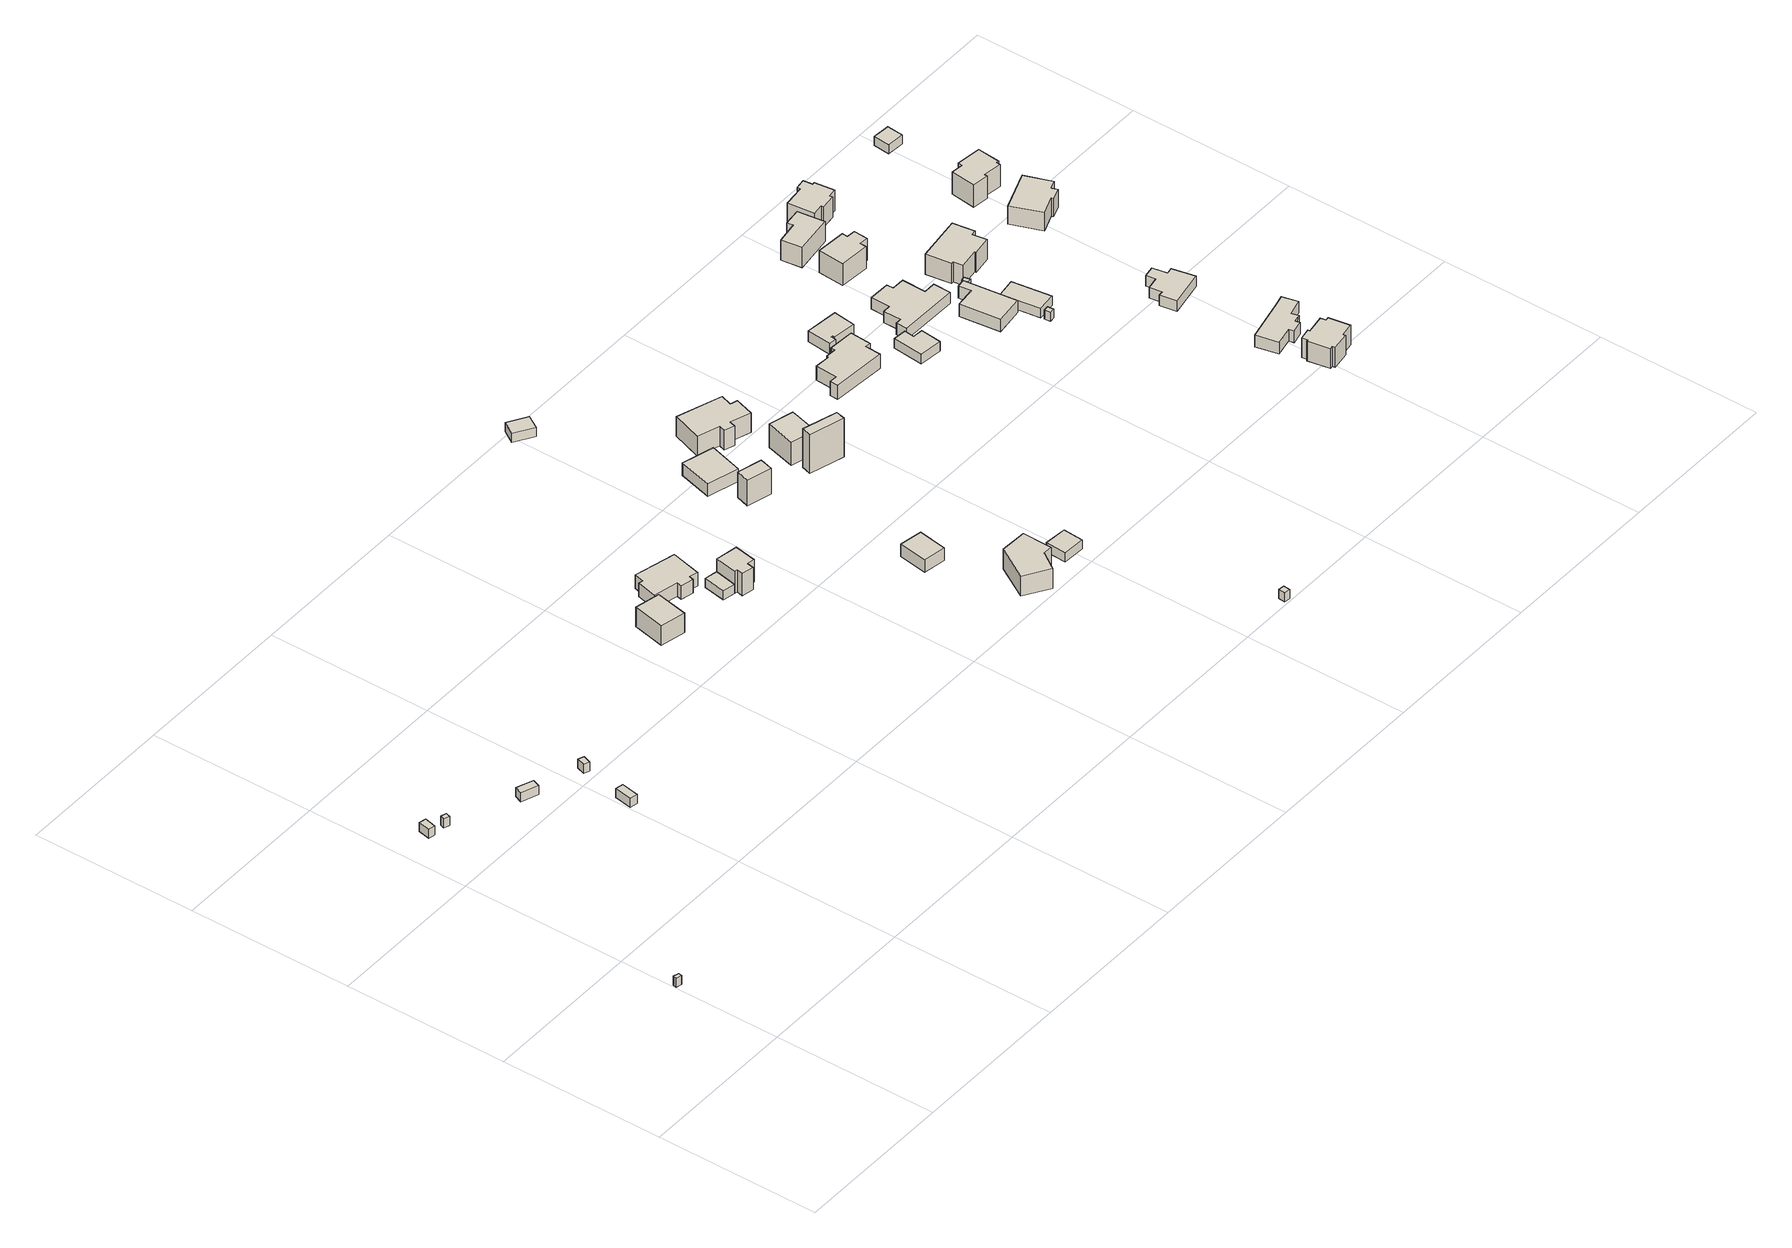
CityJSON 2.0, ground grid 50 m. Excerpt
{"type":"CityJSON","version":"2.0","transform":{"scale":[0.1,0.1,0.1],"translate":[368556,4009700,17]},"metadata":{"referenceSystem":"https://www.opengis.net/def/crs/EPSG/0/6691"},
"CityObjects":{
"building1":{"type":"Building","attributes":{"枝番":1,"利根川水系渡良瀬川洪水浸水想定区域（想定最大規模）.規模":"L2","利根川水系渡良瀬川洪水浸水想定区域（想定最大規模）.浸水ランク":"2","利根川水系渡良瀬川洪水浸水想定区域（想定最大規模）.浸水深":1.93,"利根川水系渡良瀬川洪水浸水想定区域（想定最大規模）.継続時間":53.3,"利根川水系利根川洪水浸水想定区域（計画規模）.規模":"L1","利根川水系利根川洪水浸水想定区域（計画規模）.浸水ランク":"3","利根川水系利根川洪水浸水想定区域（計画規模）.浸水深":4.65,"利根川水系利根川洪水浸水想定区域（想定最大規模）.規模":"L2","利根川水系利根川洪水浸水想定区域（想定最大規模）.浸水ランク":"4","利根川水系利根川洪水浸水想定区域（想定最大規模）.浸水深":5.8,"利根川水系谷田川洪水浸水想定区域（計画規模）.規模":"L1","利根川水系谷田川洪水浸水想定区域（計画規模）.浸水ランク":"2","利根川水系谷田川洪水浸水想定区域（計画規模）.浸水深":1.1,"利根川水系谷田川洪水浸水想定区域（計画規模）.継続時間":3.9,"利根川水系谷田川洪水浸水想定区域（想定最大規模）.規模":"L2","利根川水系谷田川洪水浸水想定区域（想定最大規模）.浸水ランク":"2","利根川水系谷田川洪水浸水想定区域（想定最大規模）.浸水深":1.63,"利根川水系谷田川洪水浸水想定区域（想定最大規模）.継続時間":29.1,"BuildingDetails.prefecture":"10","BuildingDetails.city":"10207"},"geometry":[{"type":"Solid","lod":"1","boundaries":[[[[0,1,2,3]],[[2,4,5,3]],[[1,6,4,2]],[[0,7,6,1]],[[3,5,7,0]],[[4,6,7,5]]]]}]},
"building2":{"type":"Building","attributes":{"枝番":1,"利根川水系渡良瀬川洪水浸水想定区域（想定最大規模）.規模":"L2","利根川水系渡良瀬川洪水浸水想定区域（想定最大規模）.浸水ランク":"2","利根川水系渡良瀬川洪水浸水想定区域（想定最大規模）.浸水深":1.63,"利根川水系渡良瀬川洪水浸水想定区域（想定最大規模）.継続時間":31.6,"利根川水系利根川洪水浸水想定区域（計画規模）.規模":"L1","利根川水系利根川洪水浸水想定区域（計画規模）.浸水ランク":"3","利根川水系利根川洪水浸水想定区域（計画規模）.浸水深":4.35,"利根川水系利根川洪水浸水想定区域（想定最大規模）.規模":"L2","利根川水系利根川洪水浸水想定区域（想定最大規模）.浸水ランク":"4","利根川水系利根川洪水浸水想定区域（想定最大規模）.浸水深":5.49,"利根川水系谷田川洪水浸水想定区域（計画規模）.規模":"L1","利根川水系谷田川洪水浸水想定区域（計画規模）.浸水ランク":"2","利根川水系谷田川洪水浸水想定区域（計画規模）.浸水深":0.805,"利根川水系谷田川洪水浸水想定区域（計画規模）.継続時間":3.23,"利根川水系谷田川洪水浸水想定区域（想定最大規模）.規模":"L2","利根川水系谷田川洪水浸水想定区域（想定最大規模）.浸水ランク":"2","利根川水系谷田川洪水浸水想定区域（想定最大規模）.浸水深":1.33,"利根川水系谷田川洪水浸水想定区域（想定最大規模）.継続時間":27.9,"BuildingDetails.prefecture":"10","BuildingDetails.city":"10207"},"geometry":[{"type":"Solid","lod":"1","boundaries":[[[[8,9,10,11]],[[10,12,13,11]],[[9,14,12,10]],[[8,15,14,9]],[[11,13,15,8]],[[12,14,15,13]]]]}]},
"building3":{"type":"Building","attributes":{"枝番":1,"利根川水系渡良瀬川洪水浸水想定区域（想定最大規模）.規模":"L2","利根川水系渡良瀬川洪水浸水想定区域（想定最大規模）.浸水ランク":"2","利根川水系渡良瀬川洪水浸水想定区域（想定最大規模）.浸水深":1.73,"利根川水系渡良瀬川洪水浸水想定区域（想定最大規模）.継続時間":31.6,"利根川水系利根川洪水浸水想定区域（計画規模）.規模":"L1","利根川水系利根川洪水浸水想定区域（計画規模）.浸水ランク":"3","利根川水系利根川洪水浸水想定区域（計画規模）.浸水深":4.45,"利根川水系利根川洪水浸水想定区域（想定最大規模）.規模":"L2","利根川水系利根川洪水浸水想定区域（想定最大規模）.浸水ランク":"4","利根川水系利根川洪水浸水想定区域（想定最大規模）.浸水深":5.59,"利根川水系谷田川洪水浸水想定区域（計画規模）.規模":"L1","利根川水系谷田川洪水浸水想定区域（計画規模）.浸水ランク":"2","利根川水系谷田川洪水浸水想定区域（計画規模）.浸水深":0.905,"利根川水系谷田川洪水浸水想定区域（計画規模）.継続時間":3.23,"利根川水系谷田川洪水浸水想定区域（想定最大規模）.規模":"L2","利根川水系谷田川洪水浸水想定区域（想定最大規模）.浸水ランク":"2","利根川水系谷田川洪水浸水想定区域（想定最大規模）.浸水深":1.43,"利根川水系谷田川洪水浸水想定区域（想定最大規模）.継続時間":27.9,"usage":"454","BuildingDetails.prefecture":"10","BuildingDetails.city":"10207","BuildingDetails.surveyYear":2016},"geometry":[{"type":"Solid","lod":"1","boundaries":[[[[16,17,18,19]],[[18,20,21,19]],[[17,22,20,18]],[[16,23,22,17]],[[19,21,23,16]],[[20,22,23,21]]]]}]},
"building4":{"type":"Building","attributes":{"枝番":1,"利根川水系渡良瀬川洪水浸水想定区域（想定最大規模）.規模":"L2","利根川水系渡良瀬川洪水浸水想定区域（想定最大規模）.浸水ランク":"2","利根川水系渡良瀬川洪水浸水想定区域（想定最大規模）.浸水深":1.83,"利根川水系渡良瀬川洪水浸水想定区域（想定最大規模）.継続時間":41.2,"利根川水系利根川洪水浸水想定区域（計画規模）.規模":"L1","利根川水系利根川洪水浸水想定区域（計画規模）.浸水ランク":"3","利根川水系利根川洪水浸水想定区域（計画規模）.浸水深":4.55,"利根川水系利根川洪水浸水想定区域（想定最大規模）.規模":"L2","利根川水系利根川洪水浸水想定区域（想定最大規模）.浸水ランク":"4","利根川水系利根川洪水浸水想定区域（想定最大規模）.浸水深":5.69,"利根川水系谷田川洪水浸水想定区域（計画規模）.規模":"L1","利根川水系谷田川洪水浸水想定区域（計画規模）.浸水ランク":"2","利根川水系谷田川洪水浸水想定区域（計画規模）.浸水深":1,"利根川水系谷田川洪水浸水想定区域（計画規模）.継続時間":3.6,"利根川水系谷田川洪水浸水想定区域（想定最大規模）.規模":"L2","利根川水系谷田川洪水浸水想定区域（想定最大規模）.浸水ランク":"2","利根川水系谷田川洪水浸水想定区域（想定最大規模）.浸水深":1.53,"利根川水系谷田川洪水浸水想定区域（想定最大規模）.継続時間":28.4,"usage":"454","BuildingDetails.prefecture":"10","BuildingDetails.city":"10207","BuildingDetails.surveyYear":2016},"geometry":[{"type":"Solid","lod":"1","boundaries":[[[[24,25,26,27]],[[26,28,29,27]],[[25,30,28,26]],[[24,31,30,25]],[[27,29,31,24]],[[28,30,31,29]]]]}]},
"building5":{"type":"Building","attributes":{"枝番":1,"利根川水系渡良瀬川洪水浸水想定区域（想定最大規模）.規模":"L2","利根川水系渡良瀬川洪水浸水想定区域（想定最大規模）.浸水ランク":"2","利根川水系渡良瀬川洪水浸水想定区域（想定最大規模）.浸水深":1.74,"利根川水系渡良瀬川洪水浸水想定区域（想定最大規模）.継続時間":41.2,"利根川水系利根川洪水浸水想定区域（計画規模）.規模":"L1","利根川水系利根川洪水浸水想定区域（計画規模）.浸水ランク":"3","利根川水系利根川洪水浸水想定区域（計画規模）.浸水深":4.45,"利根川水系利根川洪水浸水想定区域（想定最大規模）.規模":"L2","利根川水系利根川洪水浸水想定区域（想定最大規模）.浸水ランク":"4","利根川水系利根川洪水浸水想定区域（想定最大規模）.浸水深":5.59,"利根川水系谷田川洪水浸水想定区域（計画規模）.規模":"L1","利根川水系谷田川洪水浸水想定区域（計画規模）.浸水ランク":"2","利根川水系谷田川洪水浸水想定区域（計画規模）.浸水深":0.905,"利根川水系谷田川洪水浸水想定区域（計画規模）.継続時間":3.6,"利根川水系谷田川洪水浸水想定区域（想定最大規模）.規模":"L2","利根川水系谷田川洪水浸水想定区域（想定最大規模）.浸水ランク":"2","利根川水系谷田川洪水浸水想定区域（想定最大規模）.浸水深":1.43,"利根川水系谷田川洪水浸水想定区域（想定最大規模）.継続時間":28.4,"usage":"454","BuildingDetails.prefecture":"10","BuildingDetails.city":"10207","BuildingDetails.surveyYear":2016},"geometry":[{"type":"Solid","lod":"1","boundaries":[[[[32,33,34,35]],[[34,36,37,35]],[[33,38,36,34]],[[32,39,38,33]],[[35,37,39,32]],[[36,38,39,37]]]]}]},
"building6":{"type":"Building","attributes":{"枝番":1,"利根川水系渡良瀬川洪水浸水想定区域（想定最大規模）.規模":"L2","利根川水系渡良瀬川洪水浸水想定区域（想定最大規模）.浸水ランク":"2","利根川水系渡良瀬川洪水浸水想定区域（想定最大規模）.浸水深":1.74,"利根川水系渡良瀬川洪水浸水想定区域（想定最大規模）.継続時間":41.2,"利根川水系利根川洪水浸水想定区域（計画規模）.規模":"L1","利根川水系利根川洪水浸水想定区域（計画規模）.浸水ランク":"3","利根川水系利根川洪水浸水想定区域（計画規模）.浸水深":4.45,"利根川水系利根川洪水浸水想定区域（想定最大規模）.規模":"L2","利根川水系利根川洪水浸水想定区域（想定最大規模）.浸水ランク":"4","利根川水系利根川洪水浸水想定区域（想定最大規模）.浸水深":5.59,"利根川水系谷田川洪水浸水想定区域（計画規模）.規模":"L1","利根川水系谷田川洪水浸水想定区域（計画規模）.浸水ランク":"2","利根川水系谷田川洪水浸水想定区域（計画規模）.浸水深":0.905,"利根川水系谷田川洪水浸水想定区域（計画規模）.継続時間":3.6,"利根川水系谷田川洪水浸水想定区域（想定最大規模）.規模":"L2","利根川水系谷田川洪水浸水想定区域（想定最大規模）.浸水ランク":"2","利根川水系谷田川洪水浸水想定区域（想定最大規模）.浸水深":1.43,"利根川水系谷田川洪水浸水想定区域（想定最大規模）.継続時間":28.4,"BuildingDetails.prefecture":"10","BuildingDetails.city":"10207"},"geometry":[{"type":"Solid","lod":"1","boundaries":[[[[40,41,42,43]],[[42,44,45,43]],[[41,46,44,42]],[[40,47,46,41]],[[43,45,47,40]],[[44,46,47,45]]]]}]},
"building7":{"type":"Building","attributes":{"枝番":1,"利根川水系渡良瀬川洪水浸水想定区域（想定最大規模）.規模":"L2","利根川水系渡良瀬川洪水浸水想定区域（想定最大規模）.浸水ランク":"1","利根川水系渡良瀬川洪水浸水想定区域（想定最大規模）.浸水深":0.13,"利根川水系渡良瀬川洪水浸水想定区域（想定最大規模）.継続時間":1,"利根川水系利根川洪水浸水想定区域（計画規模）.規模":"L1","利根川水系利根川洪水浸水想定区域（計画規模）.浸水ランク":"2","利根川水系利根川洪水浸水想定区域（計画規模）.浸水深":2.45,"利根川水系利根川洪水浸水想定区域（想定最大規模）.規模":"L2","利根川水系利根川洪水浸水想定区域（想定最大規模）.浸水ランク":"3","利根川水系利根川洪水浸水想定区域（想定最大規模）.浸水深":3.59,"利根川水系谷田川洪水浸水想定区域（想定最大規模）.規模":"L2","usage":"411","measuredHeight":7,"BuildingDetails.prefecture":"10","BuildingDetails.city":"10207","BuildingDetails.surveyYear":2016},"geometry":[{"type":"Solid","lod":"1","boundaries":[[[[48,49,50,51]],[[50,52,53,51]],[[49,54,52,50]],[[48,55,54,49]],[[51,53,55,48]],[[52,54,55,53]]]]}]},
"building8":{"type":"Building","attributes":{"枝番":1,"利根川水系渡良瀬川洪水浸水想定区域（想定最大規模）.規模":"L2","利根川水系利根川洪水浸水想定区域（計画規模）.規模":"L1","利根川水系利根川洪水浸水想定区域（計画規模）.浸水ランク":"2","利根川水系利根川洪水浸水想定区域（計画規模）.浸水深":2.35,"利根川水系利根川洪水浸水想定区域（想定最大規模）.規模":"L2","利根川水系利根川洪水浸水想定区域（想定最大規模）.浸水ランク":"3","利根川水系利根川洪水浸水想定区域（想定最大規模）.浸水深":3.48,"usage":"411","measuredHeight":5.7,"BuildingDetails.prefecture":"10","BuildingDetails.city":"10207","BuildingDetails.surveyYear":2016},"geometry":[{"type":"Solid","lod":"1","boundaries":[[[[56,57,58,59,60,61,62,63,64,65]],[[64,66,67,65]],[[63,68,66,64]],[[62,69,68,63]],[[61,70,69,62]],[[60,71,70,61]],[[59,72,71,60]],[[58,73,72,59]],[[57,74,73,58]],[[56,75,74,57]],[[65,67,75,56]],[[66,68,69,70,71,72,73,74,75,67]]]]}]},
"building9":{"type":"Building","attributes":{"枝番":1,"利根川水系渡良瀬川洪水浸水想定区域（想定最大規模）.規模":"L2","利根川水系渡良瀬川洪水浸水想定区域（想定最大規模）.浸水ランク":"1","利根川水系渡良瀬川洪水浸水想定区域（想定最大規模）.浸水深":0.04,"利根川水系利根川洪水浸水想定区域（計画規模）.規模":"L1","利根川水系利根川洪水浸水想定区域（計画規模）.浸水ランク":"2","利根川水系利根川洪水浸水想定区域（計画規模）.浸水深":2.65,"利根川水系利根川洪水浸水想定区域（想定最大規模）.規模":"L2","利根川水系利根川洪水浸水想定区域（想定最大規模）.浸水ランク":"3","利根川水系利根川洪水浸水想定区域（想定最大規模）.浸水深":3.78,"usage":"411","measuredHeight":3.4,"BuildingDetails.prefecture":"10","BuildingDetails.city":"10207","BuildingDetails.surveyYear":2016},"geometry":[{"type":"Solid","lod":"1","boundaries":[[[[76,77,78,79]],[[78,80,81,79]],[[77,82,80,78]],[[76,83,82,77]],[[79,81,83,76]],[[80,82,83,81]]]]}]},
"building10":{"type":"Building","attributes":{"枝番":1,"利根川水系渡良瀬川洪水浸水想定区域（想定最大規模）.規模":"L2","利根川水系渡良瀬川洪水浸水想定区域（想定最大規模）.浸水ランク":"1","利根川水系渡良瀬川洪水浸水想定区域（想定最大規模）.浸水深":0.14,"利根川水系利根川洪水浸水想定区域（計画規模）.規模":"L1","利根川水系利根川洪水浸水想定区域（計画規模）.浸水ランク":"2","利根川水系利根川洪水浸水想定区域（計画規模）.浸水深":2.54,"利根川水系利根川洪水浸水想定区域（想定最大規模）.規模":"L2","利根川水系利根川洪水浸水想定区域（想定最大規模）.浸水ランク":"3","利根川水系利根川洪水浸水想定区域（想定最大規模）.浸水深":3.68,"usage":"411","measuredHeight":12.3,"BuildingDetails.prefecture":"10","BuildingDetails.city":"10207","BuildingDetails.surveyYear":2016},"geometry":[{"type":"Solid","lod":"1","boundaries":[[[[84,85,86,87,88,89,90,91]],[[90,92,93,91]],[[89,94,92,90]],[[88,95,94,89]],[[87,96,95,88]],[[86,97,96,87]],[[85,98,97,86]],[[84,99,98,85]],[[91,93,99,84]],[[92,94,95,96,97,98,99,93]]]]}]},
"building11":{"type":"Building","attributes":{"枝番":1,"利根川水系渡良瀬川洪水浸水想定区域（想定最大規模）.規模":"L2","利根川水系渡良瀬川洪水浸水想定区域（想定最大規模）.浸水ランク":"1","利根川水系渡良瀬川洪水浸水想定区域（想定最大規模）.浸水深":0.33,"利根川水系渡良瀬川洪水浸水想定区域（想定最大規模）.継続時間":8,"利根川水系利根川洪水浸水想定区域（計画規模）.規模":"L1","利根川水系利根川洪水浸水想定区域（計画規模）.浸水ランク":"3","利根川水系利根川洪水浸水想定区域（計画規模）.浸水深":3.04,"利根川水系利根川洪水浸水想定区域（想定最大規模）.規模":"L2","利根川水系利根川洪水浸水想定区域（想定最大規模）.浸水ランク":"3","利根川水系利根川洪水浸水想定区域（想定最大規模）.浸水深":4.18,"利根川水系谷田川洪水浸水想定区域（想定最大規模）.規模":"L2","利根川水系谷田川洪水浸水想定区域（想定最大規模）.浸水ランク":"1","利根川水系谷田川洪水浸水想定区域（想定最大規模）.浸水深":0.023,"usage":"411","measuredHeight":4.4,"BuildingDetails.prefecture":"10","BuildingDetails.city":"10207","BuildingDetails.surveyYear":2016},"geometry":[{"type":"Solid","lod":"1","boundaries":[[[[100,101,102,103]],[[102,104,105,103]],[[101,106,104,102]],[[100,107,106,101]],[[103,105,107,100]],[[104,106,107,105]]]]}]},
"building12":{"type":"Building","attributes":{"枝番":1,"利根川水系渡良瀬川洪水浸水想定区域（想定最大規模）.規模":"L2","利根川水系渡良瀬川洪水浸水想定区域（想定最大規模）.浸水ランク":"2","利根川水系渡良瀬川洪水浸水想定区域（想定最大規模）.浸水深":0.53,"利根川水系渡良瀬川洪水浸水想定区域（想定最大規模）.継続時間":8,"利根川水系利根川洪水浸水想定区域（計画規模）.規模":"L1","利根川水系利根川洪水浸水想定区域（計画規模）.浸水ランク":"3","利根川水系利根川洪水浸水想定区域（計画規模）.浸水深":3.24,"利根川水系利根川洪水浸水想定区域（想定最大規模）.規模":"L2","利根川水系利根川洪水浸水想定区域（想定最大規模）.浸水ランク":"3","利根川水系利根川洪水浸水想定区域（想定最大規模）.浸水深":4.38,"利根川水系谷田川洪水浸水想定区域（計画規模）.規模":"L1","利根川水系谷田川洪水浸水想定区域（想定最大規模）.規模":"L2","利根川水系谷田川洪水浸水想定区域（想定最大規模）.浸水ランク":"1","利根川水系谷田川洪水浸水想定区域（想定最大規模）.浸水深":0.223,"usage":"411","measuredHeight":8.3,"BuildingDetails.prefecture":"10","BuildingDetails.city":"10207","BuildingDetails.surveyYear":2016},"geometry":[{"type":"Solid","lod":"1","boundaries":[[[[108,109,110,111,112,113]],[[112,114,115,113]],[[111,116,114,112]],[[110,117,116,111]],[[109,118,117,110]],[[108,119,118,109]],[[113,115,119,108]],[[114,116,117,118,119,115]]]]}]},
"building13":{"type":"Building","attributes":{"枝番":1,"利根川水系利根川洪水浸水想定区域（計画規模）.規模":"L1","利根川水系利根川洪水浸水想定区域（計画規模）.浸水ランク":"2","利根川水系利根川洪水浸水想定区域（計画規模）.浸水深":2.25,"利根川水系利根川洪水浸水想定区域（想定最大規模）.規模":"L2","利根川水系利根川洪水浸水想定区域（想定最大規模）.浸水ランク":"3","利根川水系利根川洪水浸水想定区域（想定最大規模）.浸水深":3.38,"measuredHeight":15.2,"BuildingDetails.prefecture":"10","BuildingDetails.city":"10207"},"geometry":[{"type":"Solid","lod":"1","boundaries":[[[[120,121,122,123]],[[122,124,125,123]],[[121,126,124,122]],[[120,127,126,121]],[[123,125,127,120]],[[124,126,127,125]]]]}]},
"building14":{"type":"Building","attributes":{"枝番":1,"利根川水系利根川洪水浸水想定区域（計画規模）.規模":"L1","利根川水系利根川洪水浸水想定区域（計画規模）.浸水ランク":"2","利根川水系利根川洪水浸水想定区域（計画規模）.浸水深":2.34,"利根川水系利根川洪水浸水想定区域（想定最大規模）.規模":"L2","利根川水系利根川洪水浸水想定区域（想定最大規模）.浸水ランク":"3","利根川水系利根川洪水浸水想定区域（想定最大規模）.浸水深":3.47,"BuildingDetails.prefecture":"10","BuildingDetails.city":"10207"},"geometry":[{"type":"Solid","lod":"1","boundaries":[[[[128,129,130,131]],[[130,132,133,131]],[[129,134,132,130]],[[128,135,134,129]],[[131,133,135,128]],[[132,134,135,133]]]]}]},
"building15":{"type":"Building","attributes":{"枝番":1,"利根川水系利根川洪水浸水想定区域（計画規模）.規模":"L1","利根川水系利根川洪水浸水想定区域（計画規模）.浸水ランク":"2","利根川水系利根川洪水浸水想定区域（計画規模）.浸水深":2.14,"利根川水系利根川洪水浸水想定区域（想定最大規模）.規模":"L2","利根川水系利根川洪水浸水想定区域（想定最大規模）.浸水ランク":"3","利根川水系利根川洪水浸水想定区域（想定最大規模）.浸水深":3.28,"usage":"411","measuredHeight":7.1,"BuildingDetails.prefecture":"10","BuildingDetails.city":"10207","BuildingDetails.surveyYear":2016},"geometry":[{"type":"Solid","lod":"1","boundaries":[[[[136,137,138,139]],[[138,140,141,139]],[[137,142,140,138]],[[136,143,142,137]],[[139,141,143,136]],[[140,142,143,141]]]]}]},
"building16":{"type":"Building","attributes":{"枝番":1,"利根川水系渡良瀬川洪水浸水想定区域（想定最大規模）.規模":"L2","利根川水系渡良瀬川洪水浸水想定区域（想定最大規模）.浸水ランク":"2","利根川水系渡良瀬川洪水浸水想定区域（想定最大規模）.浸水深":0.64,"利根川水系渡良瀬川洪水浸水想定区域（想定最大規模）.継続時間":2.9,"利根川水系利根川洪水浸水想定区域（計画規模）.規模":"L1","利根川水系利根川洪水浸水想定区域（計画規模）.浸水ランク":"3","利根川水系利根川洪水浸水想定区域（計画規模）.浸水深":3.34,"利根川水系利根川洪水浸水想定区域（想定最大規模）.規模":"L2","利根川水系利根川洪水浸水想定区域（想定最大規模）.浸水ランク":"3","利根川水系利根川洪水浸水想定区域（想定最大規模）.浸水深":4.47,"利根川水系谷田川洪水浸水想定区域（計画規模）.規模":"L1","利根川水系谷田川洪水浸水想定区域（想定最大規模）.規模":"L2","利根川水系谷田川洪水浸水想定区域（想定最大規模）.浸水ランク":"1","利根川水系谷田川洪水浸水想定区域（想定最大規模）.浸水深":0.322,"measuredHeight":3.4,"BuildingDetails.prefecture":"10","BuildingDetails.city":"10207"},"geometry":[{"type":"Solid","lod":"1","boundaries":[[[[144,145,146,147]],[[146,148,149,147]],[[145,150,148,146]],[[144,151,150,145]],[[147,149,151,144]],[[148,150,151,149]]]]}]},
"building17":{"type":"Building","attributes":{"枝番":1,"利根川水系渡良瀬川洪水浸水想定区域（想定最大規模）.規模":"L2","利根川水系渡良瀬川洪水浸水想定区域（想定最大規模）.浸水ランク":"2","利根川水系渡良瀬川洪水浸水想定区域（想定最大規模）.浸水深":1.43,"利根川水系渡良瀬川洪水浸水想定区域（想定最大規模）.継続時間":27,"利根川水系利根川洪水浸水想定区域（計画規模）.規模":"L1","利根川水系利根川洪水浸水想定区域（計画規模）.浸水ランク":"3","利根川水系利根川洪水浸水想定区域（計画規模）.浸水深":4.14,"利根川水系利根川洪水浸水想定区域（想定最大規模）.規模":"L2","利根川水系利根川洪水浸水想定区域（想定最大規模）.浸水ランク":"4","利根川水系利根川洪水浸水想定区域（想定最大規模）.浸水深":5.28,"利根川水系谷田川洪水浸水想定区域（計画規模）.規模":"L1","利根川水系谷田川洪水浸水想定区域（計画規模）.浸水ランク":"2","利根川水系谷田川洪水浸水想定区域（計画規模）.浸水深":0.607,"利根川水系谷田川洪水浸水想定区域（計画規模）.継続時間":1.8,"利根川水系谷田川洪水浸水想定区域（想定最大規模）.規模":"L2","利根川水系谷田川洪水浸水想定区域（想定最大規模）.浸水ランク":"2","利根川水系谷田川洪水浸水想定区域（想定最大規模）.浸水深":1.12,"利根川水系谷田川洪水浸水想定区域（想定最大規模）.継続時間":26.3,"usage":"451","BuildingDetails.prefecture":"10","BuildingDetails.city":"10207","BuildingDetails.surveyYear":2016},"geometry":[{"type":"Solid","lod":"1","boundaries":[[[[152,153,154,155]],[[154,156,157,155]],[[153,158,156,154]],[[152,159,158,153]],[[155,157,159,152]],[[156,158,159,157]]]]}]},
"building18":{"type":"Building","attributes":{"枝番":1,"利根川水系利根川洪水浸水想定区域（計画規模）.規模":"L1","利根川水系利根川洪水浸水想定区域（計画規模）.浸水ランク":"2","利根川水系利根川洪水浸水想定区域（計画規模）.浸水深":2.04,"利根川水系利根川洪水浸水想定区域（想定最大規模）.規模":"L2","利根川水系利根川洪水浸水想定区域（想定最大規模）.浸水ランク":"3","利根川水系利根川洪水浸水想定区域（想定最大規模）.浸水深":3.17,"usage":"411","measuredHeight":7.6,"BuildingDetails.prefecture":"10","BuildingDetails.city":"10207","BuildingDetails.surveyYear":2016},"geometry":[{"type":"Solid","lod":"1","boundaries":[[[[160,161,162,163,164,165,166,167,168,169]],[[168,170,171,169]],[[167,172,170,168]],[[166,173,172,167]],[[165,174,173,166]],[[164,175,174,165]],[[163,176,175,164]],[[162,177,176,163]],[[161,178,177,162]],[[160,179,178,161]],[[169,171,179,160]],[[170,172,173,174,175,176,177,178,179,171]]]]}]},
"building19":{"type":"Building","attributes":{"枝番":1,"利根川水系利根川洪水浸水想定区域（計画規模）.規模":"L1","利根川水系利根川洪水浸水想定区域（計画規模）.浸水ランク":"2","利根川水系利根川洪水浸水想定区域（計画規模）.浸水深":2.64,"利根川水系利根川洪水浸水想定区域（想定最大規模）.規模":"L2","利根川水系利根川洪水浸水想定区域（想定最大規模）.浸水ランク":"3","利根川水系利根川洪水浸水想定区域（想定最大規模）.浸水深":3.78,"measuredHeight":16.8,"BuildingDetails.prefecture":"10","BuildingDetails.city":"10207"},"geometry":[{"type":"Solid","lod":"1","boundaries":[[[[180,181,182,183]],[[182,184,185,183]],[[181,186,184,182]],[[180,187,186,181]],[[183,185,187,180]],[[184,186,187,185]]]]}]},
"building20":{"type":"Building","attributes":{"枝番":1,"利根川水系利根川洪水浸水想定区域（計画規模）.規模":"L1","利根川水系利根川洪水浸水想定区域（計画規模）.浸水ランク":"2","利根川水系利根川洪水浸水想定区域（計画規模）.浸水深":2.44,"利根川水系利根川洪水浸水想定区域（想定最大規模）.規模":"L2","利根川水系利根川洪水浸水想定区域（想定最大規模）.浸水ランク":"3","利根川水系利根川洪水浸水想定区域（想定最大規模）.浸水深":3.58,"usage":"411","measuredHeight":16.3,"BuildingDetails.prefecture":"10","BuildingDetails.city":"10207","BuildingDetails.surveyYear":2016},"geometry":[{"type":"Solid","lod":"1","boundaries":[[[[188,189,190,191]],[[190,192,193,191]],[[189,194,192,190]],[[188,195,194,189]],[[191,193,195,188]],[[192,194,195,193]]]]}]},
"building21":{"type":"Building","attributes":{"枝番":1,"利根川水系利根川洪水浸水想定区域（計画規模）.規模":"L1","利根川水系利根川洪水浸水想定区域（計画規模）.浸水ランク":"2","利根川水系利根川洪水浸水想定区域（計画規模）.浸水深":2.04,"利根川水系利根川洪水浸水想定区域（想定最大規模）.規模":"L2","利根川水系利根川洪水浸水想定区域（想定最大規模）.浸水ランク":"3","利根川水系利根川洪水浸水想定区域（想定最大規模）.浸水深":3.17,"usage":"411","measuredHeight":7.9,"BuildingDetails.prefecture":"10","BuildingDetails.city":"10207","BuildingDetails.surveyYear":2016},"geometry":[{"type":"Solid","lod":"1","boundaries":[[[[196,197,198,199,200,201,202,203,204,205,206,207]],[[206,208,209,207]],[[205,210,208,206]],[[204,211,210,205]],[[203,212,211,204]],[[202,213,212,203]],[[201,214,213,202]],[[200,215,214,201]],[[199,216,215,200]],[[198,217,216,199]],[[197,218,217,198]],[[196,219,218,197]],[[207,209,219,196]],[[208,210,211,212,213,214,215,216,217,218,219,209]]]]}]},
"building22":{"type":"Building","attributes":{"枝番":1,"利根川水系利根川洪水浸水想定区域（計画規模）.規模":"L1","利根川水系利根川洪水浸水想定区域（計画規模）.浸水ランク":"2","利根川水系利根川洪水浸水想定区域（計画規模）.浸水深":2.44,"利根川水系利根川洪水浸水想定区域（想定最大規模）.規模":"L2","利根川水系利根川洪水浸水想定区域（想定最大規模）.浸水ランク":"3","利根川水系利根川洪水浸水想定区域（想定最大規模）.浸水深":3.57,"usage":"411","measuredHeight":4.4,"BuildingDetails.prefecture":"10","BuildingDetails.city":"10207","BuildingDetails.surveyYear":2016},"geometry":[{"type":"Solid","lod":"1","boundaries":[[[[220,221,222,223,224,225,226,227]],[[226,228,229,227]],[[225,230,228,226]],[[224,231,230,225]],[[223,232,231,224]],[[222,233,232,223]],[[221,234,233,222]],[[220,235,234,221]],[[227,229,235,220]],[[228,230,231,232,233,234,235,229]]]]}]},
"building23":{"type":"Building","attributes":{"枝番":1,"利根川水系利根川洪水浸水想定区域（計画規模）.規模":"L1","利根川水系利根川洪水浸水想定区域（計画規模）.浸水ランク":"2","利根川水系利根川洪水浸水想定区域（計画規模）.浸水深":2.54,"利根川水系利根川洪水浸水想定区域（想定最大規模）.規模":"L2","利根川水系利根川洪水浸水想定区域（想定最大規模）.浸水ランク":"3","利根川水系利根川洪水浸水想定区域（想定最大規模）.浸水深":3.68,"usage":"411","measuredHeight":5.3,"BuildingDetails.prefecture":"10","BuildingDetails.city":"10207","BuildingDetails.surveyYear":2016},"geometry":[{"type":"Solid","lod":"1","boundaries":[[[[236,237,238,239,240,241]],[[240,242,243,241]],[[239,244,242,240]],[[238,245,244,239]],[[237,246,245,238]],[[236,247,246,237]],[[241,243,247,236]],[[242,244,245,246,247,243]]]]}]},
"building24":{"type":"Building","attributes":{"枝番":1,"利根川水系利根川洪水浸水想定区域（計画規模）.規模":"L1","利根川水系利根川洪水浸水想定区域（計画規模）.浸水ランク":"2","利根川水系利根川洪水浸水想定区域（計画規模）.浸水深":2.44,"利根川水系利根川洪水浸水想定区域（想定最大規模）.規模":"L2","利根川水系利根川洪水浸水想定区域（想定最大規模）.浸水ランク":"3","利根川水系利根川洪水浸水想定区域（想定最大規模）.浸水深":3.57,"usage":"411","measuredHeight":4.8,"BuildingDetails.prefecture":"10","BuildingDetails.city":"10207","BuildingDetails.surveyYear":2016},"geometry":[{"type":"Solid","lod":"1","boundaries":[[[[248,249,250,251,252,253,254,255,256,257,258,259]],[[258,260,261,259]],[[257,262,260,258]],[[256,263,262,257]],[[255,264,263,256]],[[254,265,264,255]],[[253,266,265,254]],[[252,267,266,253]],[[251,268,267,252]],[[250,269,268,251]],[[249,270,269,250]],[[248,271,270,249]],[[259,261,271,248]],[[260,262,263,264,265,266,267,268,269,270,271,261]]]]}]},
"building25":{"type":"Building","attributes":{"枝番":1,"利根川水系渡良瀬川洪水浸水想定区域（想定最大規模）.規模":"L2","利根川水系利根川洪水浸水想定区域（計画規模）.規模":"L1","利根川水系利根川洪水浸水想定区域（計画規模）.浸水ランク":"2","利根川水系利根川洪水浸水想定区域（計画規模）.浸水深":2.53,"利根川水系利根川洪水浸水想定区域（想定最大規模）.規模":"L2","利根川水系利根川洪水浸水想定区域（想定最大規模）.浸水ランク":"3","利根川水系利根川洪水浸水想定区域（想定最大規模）.浸水深":3.66,"usage":"411","measuredHeight":5.7,"BuildingDetails.prefecture":"10","BuildingDetails.city":"10207","BuildingDetails.surveyYear":2016},"geometry":[{"type":"Solid","lod":"1","boundaries":[[[[272,273,274,275,276,277]],[[276,278,279,277]],[[275,280,278,276]],[[274,281,280,275]],[[273,282,281,274]],[[272,283,282,273]],[[277,279,283,272]],[[278,280,281,282,283,279]]]]}]},
"building26":{"type":"Building","attributes":{"枝番":1,"利根川水系渡良瀬川洪水浸水想定区域（想定最大規模）.規模":"L2","利根川水系利根川洪水浸水想定区域（計画規模）.規模":"L1","利根川水系利根川洪水浸水想定区域（計画規模）.浸水ランク":"2","利根川水系利根川洪水浸水想定区域（計画規模）.浸水深":2.63,"利根川水系利根川洪水浸水想定区域（想定最大規模）.規模":"L2","利根川水系利根川洪水浸水想定区域（想定最大規模）.浸水ランク":"3","利根川水系利根川洪水浸水想定区域（想定最大規模）.浸水深":3.76,"BuildingDetails.prefecture":"10","BuildingDetails.city":"10207"},"geometry":[{"type":"Solid","lod":"1","boundaries":[[[[284,285,286,287]],[[286,288,289,287]],[[285,290,288,286]],[[284,291,290,285]],[[287,289,291,284]],[[288,290,291,289]]]]}]},
"building27":{"type":"Building","attributes":{"枝番":1,"利根川水系利根川洪水浸水想定区域（計画規模）.規模":"L1","利根川水系利根川洪水浸水想定区域（計画規模）.浸水ランク":"2","利根川水系利根川洪水浸水想定区域（計画規模）.浸水深":2.53,"利根川水系利根川洪水浸水想定区域（想定最大規模）.規模":"L2","利根川水系利根川洪水浸水想定区域（想定最大規模）.浸水ランク":"3","利根川水系利根川洪水浸水想定区域（想定最大規模）.浸水深":3.66,"measuredHeight":8.3,"BuildingDetails.prefecture":"10","BuildingDetails.city":"10207"},"geometry":[{"type":"Solid","lod":"1","boundaries":[[[[292,293,294,295,296,297,298,299]],[[298,300,301,299]],[[297,302,300,298]],[[296,303,302,297]],[[295,304,303,296]],[[294,305,304,295]],[[293,306,305,294]],[[292,307,306,293]],[[299,301,307,292]],[[300,302,303,304,305,306,307,301]]]]}]},
"building28":{"type":"Building","attributes":{"枝番":1,"利根川水系渡良瀬川洪水浸水想定区域（想定最大規模）.規模":"L2","利根川水系利根川洪水浸水想定区域（計画規模）.規模":"L1","利根川水系利根川洪水浸水想定区域（計画規模）.浸水ランク":"2","利根川水系利根川洪水浸水想定区域（計画規模）.浸水深":2.53,"利根川水系利根川洪水浸水想定区域（想定最大規模）.規模":"L2","利根川水系利根川洪水浸水想定区域（想定最大規模）.浸水ランク":"3","利根川水系利根川洪水浸水想定区域（想定最大規模）.浸水深":3.66,"usage":"411","measuredHeight":3.9,"BuildingDetails.prefecture":"10","BuildingDetails.city":"10207","BuildingDetails.surveyYear":2016},"geometry":[{"type":"Solid","lod":"1","boundaries":[[[[308,309,310,311]],[[310,312,313,311]],[[309,314,312,310]],[[308,315,314,309]],[[311,313,315,308]],[[312,314,315,313]]]]}]},
"building29":{"type":"Building","attributes":{"枝番":1,"利根川水系利根川洪水浸水想定区域（計画規模）.規模":"L1","利根川水系利根川洪水浸水想定区域（計画規模）.浸水ランク":"2","利根川水系利根川洪水浸水想定区域（計画規模）.浸水深":2.23,"利根川水系利根川洪水浸水想定区域（想定最大規模）.規模":"L2","利根川水系利根川洪水浸水想定区域（想定最大規模）.浸水ランク":"3","利根川水系利根川洪水浸水想定区域（想定最大規模）.浸水深":3.36,"BuildingDetails.prefecture":"10","BuildingDetails.city":"10207"},"geometry":[{"type":"Solid","lod":"1","boundaries":[[[[316,317,318,319]],[[318,320,321,319]],[[317,322,320,318]],[[316,323,322,317]],[[319,321,323,316]],[[320,322,323,321]]]]}]},
"building30":{"type":"Building","attributes":{"枝番":1,"利根川水系利根川洪水浸水想定区域（計画規模）.規模":"L1","利根川水系利根川洪水浸水想定区域（計画規模）.浸水ランク":"2","利根川水系利根川洪水浸水想定区域（計画規模）.浸水深":2.43,"利根川水系利根川洪水浸水想定区域（想定最大規模）.規模":"L2","利根川水系利根川洪水浸水想定区域（想定最大規模）.浸水ランク":"3","利根川水系利根川洪水浸水想定区域（想定最大規模）.浸水深":3.56,"measuredHeight":7.7,"BuildingDetails.prefecture":"10","BuildingDetails.city":"10207"},"geometry":[{"type":"Solid","lod":"1","boundaries":[[[[324,325,326,327,328,329]],[[328,330,331,329]],[[327,332,330,328]],[[326,333,332,327]],[[325,334,333,326]],[[324,335,334,325]],[[329,331,335,324]],[[330,332,333,334,335,331]]]]}]},
"building31":{"type":"Building","attributes":{"枝番":1,"利根川水系利根川洪水浸水想定区域（計画規模）.規模":"L1","利根川水系利根川洪水浸水想定区域（計画規模）.浸水ランク":"2","利根川水系利根川洪水浸水想定区域（計画規模）.浸水深":2.13,"利根川水系利根川洪水浸水想定区域（想定最大規模）.規模":"L2","利根川水系利根川洪水浸水想定区域（想定最大規模）.浸水ランク":"3","利根川水系利根川洪水浸水想定区域（想定最大規模）.浸水深":3.26,"usage":"411","measuredHeight":8.1,"BuildingDetails.prefecture":"10","BuildingDetails.city":"10207","BuildingDetails.surveyYear":2016},"geometry":[{"type":"Solid","lod":"1","boundaries":[[[[336,337,338,339,340,341,342,343,344,345]],[[344,346,347,345]],[[343,348,346,344]],[[342,349,348,343]],[[341,350,349,342]],[[340,351,350,341]],[[339,352,351,340]],[[338,353,352,339]],[[337,354,353,338]],[[336,355,354,337]],[[345,347,355,336]],[[346,348,349,350,351,352,353,354,355,347]]]]}]},
"building32":{"type":"Building","attributes":{"枝番":1,"利根川水系渡良瀬川洪水浸水想定区域（想定最大規模）.規模":"L2","利根川水系渡良瀬川洪水浸水想定区域（想定最大規模）.浸水ランク":"1","利根川水系渡良瀬川洪水浸水想定区域（想定最大規模）.浸水深":0.33,"利根川水系渡良瀬川洪水浸水想定区域（想定最大規模）.継続時間":13,"利根川水系利根川洪水浸水想定区域（計画規模）.規模":"L1","利根川水系利根川洪水浸水想定区域（計画規模）.浸水ランク":"2","利根川水系利根川洪水浸水想定区域（計画規模）.浸水深":2.63,"利根川水系利根川洪水浸水想定区域（想定最大規模）.規模":"L2","利根川水系利根川洪水浸水想定区域（想定最大規模）.浸水ランク":"3","利根川水系利根川洪水浸水想定区域（想定最大規模）.浸水深":3.75,"利根川水系谷田川洪水浸水想定区域（計画規模）.規模":"L1","利根川水系谷田川洪水浸水想定区域（想定最大規模）.規模":"L2","利根川水系谷田川洪水浸水想定区域（想定最大規模）.浸水ランク":"1","利根川水系谷田川洪水浸水想定区域（想定最大規模）.浸水深":0.021,"利根川水系谷田川洪水浸水想定区域（想定最大規模）.継続時間":8,"usage":"411","measuredHeight":7.4,"BuildingDetails.prefecture":"10","BuildingDetails.city":"10207","BuildingDetails.surveyYear":2016},"geometry":[{"type":"Solid","lod":"1","boundaries":[[[[356,357,358,359,360,361,362,363,364,365,366,367,368,369]],[[368,370,371,369]],[[367,372,370,368]],[[366,373,372,367]],[[365,374,373,366]],[[364,375,374,365]],[[363,376,375,364]],[[362,377,376,363]],[[361,378,377,362]],[[360,379,378,361]],[[359,380,379,360]],[[358,381,380,359]],[[357,382,381,358]],[[356,383,382,357]],[[369,371,383,356]],[[370,372,373,374,375,376,377,378,379,380,381,382,383,371]]]]}]},
"building33":{"type":"Building","attributes":{"枝番":1,"利根川水系渡良瀬川洪水浸水想定区域（想定最大規模）.規模":"L2","利根川水系渡良瀬川洪水浸水想定区域（想定最大規模）.浸水ランク":"1","利根川水系渡良瀬川洪水浸水想定区域（想定最大規模）.浸水深":0.13,"利根川水系利根川洪水浸水想定区域（計画規模）.規模":"L1","利根川水系利根川洪水浸水想定区域（計画規模）.浸水ランク":"2","利根川水系利根川洪水浸水想定区域（計画規模）.浸水深":2.83,"利根川水系利根川洪水浸水想定区域（想定最大規模）.規模":"L2","利根川水系利根川洪水浸水想定区域（想定最大規模）.浸水ランク":"3","利根川水系利根川洪水浸水想定区域（想定最大規模）.浸水深":3.96,"利根川水系谷田川洪水浸水想定区域（想定最大規模）.規模":"L2","利根川水系谷田川洪水浸水想定区域（想定最大規模）.浸水ランク":"1","利根川水系谷田川洪水浸水想定区域（想定最大規模）.浸水深":0.021,"usage":"411","measuredHeight":4.7,"BuildingDetails.prefecture":"10","BuildingDetails.city":"10207","BuildingDetails.surveyYear":2016},"geometry":[{"type":"Solid","lod":"1","boundaries":[[[[384,385,386,387,388,389,390,391,392,393,394,395]],[[394,396,397,395]],[[393,398,396,394]],[[392,399,398,393]],[[391,400,399,392]],[[390,401,400,391]],[[389,402,401,390]],[[388,403,402,389]],[[387,404,403,388]],[[386,405,404,387]],[[385,406,405,386]],[[384,407,406,385]],[[395,397,407,384]],[[396,398,399,400,401,402,403,404,405,406,407,397]]]]}]},
"building34":{"type":"Building","attributes":{"枝番":1,"利根川水系利根川洪水浸水想定区域（計画規模）.規模":"L1","利根川水系利根川洪水浸水想定区域（計画規模）.浸水ランク":"2","利根川水系利根川洪水浸水想定区域（計画規模）.浸水深":2.44,"利根川水系利根川洪水浸水想定区域（想定最大規模）.規模":"L2","利根川水系利根川洪水浸水想定区域（想定最大規模）.浸水ランク":"3","利根川水系利根川洪水浸水想定区域（想定最大規模）.浸水深":3.56,"measuredHeight":7.9,"BuildingDetails.prefecture":"10","BuildingDetails.city":"10207"},"geometry":[{"type":"Solid","lod":"1","boundaries":[[[[408,409,410,411,412,413,414,415,416,417,418,419]],[[418,420,421,419]],[[417,422,420,418]],[[416,423,422,417]],[[415,424,423,416]],[[414,425,424,415]],[[413,426,425,414]],[[412,427,426,413]],[[411,428,427,412]],[[410,429,428,411]],[[409,430,429,410]],[[408,431,430,409]],[[419,421,431,408]],[[420,422,423,424,425,426,427,428,429,430,431,421]]]]}]},
"building35":{"type":"Building","attributes":{"枝番":1,"利根川水系渡良瀬川洪水浸水想定区域（想定最大規模）.規模":"L2","利根川水系渡良瀬川洪水浸水想定区域（想定最大規模）.浸水ランク":"1","利根川水系渡良瀬川洪水浸水想定区域（想定最大規模）.浸水深":0.22,"利根川水系利根川洪水浸水想定区域（計画規模）.規模":"L1","利根川水系利根川洪水浸水想定区域（計画規模）.浸水ランク":"2","利根川水系利根川洪水浸水想定区域（計画規模）.浸水深":2.63,"利根川水系利根川洪水浸水想定区域（想定最大規模）.規模":"L2","利根川水系利根川洪水浸水想定区域（想定最大規模）.浸水ランク":"3","利根川水系利根川洪水浸水想定区域（想定最大規模）.浸水深":3.75,"利根川水系谷田川洪水浸水想定区域（想定最大規模）.規模":"L2","usage":"411","measuredHeight":4.4,"BuildingDetails.prefecture":"10","BuildingDetails.city":"10207","BuildingDetails.surveyYear":2016},"geometry":[{"type":"Solid","lod":"1","boundaries":[[[[432,433,434,435,436,437,438,439,440,441]],[[440,442,443,441]],[[439,444,442,440]],[[438,445,444,439]],[[437,446,445,438]],[[436,447,446,437]],[[435,448,447,436]],[[434,449,448,435]],[[433,450,449,434]],[[432,451,450,433]],[[441,443,451,432]],[[442,444,445,446,447,448,449,450,451,443]]]]}]},
"building36":{"type":"Building","attributes":{"枝番":1,"利根川水系利根川洪水浸水想定区域（計画規模）.規模":"L1","利根川水系利根川洪水浸水想定区域（計画規模）.浸水ランク":"2","利根川水系利根川洪水浸水想定区域（計画規模）.浸水深":2.23,"利根川水系利根川洪水浸水想定区域（想定最大規模）.規模":"L2","利根川水系利根川洪水浸水想定区域（想定最大規模）.浸水ランク":"3","利根川水系利根川洪水浸水想定区域（想定最大規模）.浸水深":3.36,"usage":"411","measuredHeight":7.8,"BuildingDetails.prefecture":"10","BuildingDetails.city":"10207","BuildingDetails.surveyYear":2016},"geometry":[{"type":"Solid","lod":"1","boundaries":[[[[452,453,454,455,456,457,458,459]],[[458,460,461,459]],[[457,462,460,458]],[[456,463,462,457]],[[455,464,463,456]],[[454,465,464,455]],[[453,466,465,454]],[[452,467,466,453]],[[459,461,467,452]],[[460,462,463,464,465,466,467,461]]]]}]},
"building37":{"type":"Building","attributes":{"枝番":1,"利根川水系利根川洪水浸水想定区域（計画規模）.規模":"L1","利根川水系利根川洪水浸水想定区域（計画規模）.浸水ランク":"2","利根川水系利根川洪水浸水想定区域（計画規模）.浸水深":2.73,"利根川水系利根川洪水浸水想定区域（想定最大規模）.規模":"L2","利根川水系利根川洪水浸水想定区域（想定最大規模）.浸水ランク":"3","利根川水系利根川洪水浸水想定区域（想定最大規模）.浸水深":3.86,"usage":"411","measuredHeight":9.3,"BuildingDetails.prefecture":"10","BuildingDetails.city":"10207","BuildingDetails.surveyYear":2016},"geometry":[{"type":"Solid","lod":"1","boundaries":[[[[468,469,470,471,472,473,474,475,476,477]],[[476,478,479,477]],[[475,480,478,476]],[[474,481,480,475]],[[473,482,481,474]],[[472,483,482,473]],[[471,484,483,472]],[[470,485,484,471]],[[469,486,485,470]],[[468,487,486,469]],[[477,479,487,468]],[[478,480,481,482,483,484,485,486,487,479]]]]}]},
"building38":{"type":"Building","attributes":{"枝番":1,"利根川水系渡良瀬川洪水浸水想定区域（想定最大規模）.規模":"L2","利根川水系渡良瀬川洪水浸水想定区域（想定最大規模）.浸水ランク":"1","利根川水系渡良瀬川洪水浸水想定区域（想定最大規模）.浸水深":0.31,"利根川水系利根川洪水浸水想定区域（計画規模）.規模":"L1","利根川水系利根川洪水浸水想定区域（計画規模）.浸水ランク":"3","利根川水系利根川洪水浸水想定区域（計画規模）.浸水深":3.03,"利根川水系利根川洪水浸水想定区域（想定最大規模）.規模":"L2","利根川水系利根川洪水浸水想定区域（想定最大規模）.浸水ランク":"3","利根川水系利根川洪水浸水想定区域（想定最大規模）.浸水深":4.16,"BuildingDetails.prefecture":"10","BuildingDetails.city":"10207"},"geometry":[{"type":"Solid","lod":"1","boundaries":[[[[488,489,490,491]],[[490,492,493,491]],[[489,494,492,490]],[[488,495,494,489]],[[491,493,495,488]],[[492,494,495,493]]]]}]}
},
"vertices":[
[4,326,0],[7,337,0],[24,333,0],[22,322,0],[24,333,30],[22,322,30],[7,337,30],[4,326,30],
[94,1188,3],[102,1224,3],[123,1219,3],[114,1183,3],[123,1219,33],[114,1183,33],[102,1224,33],[94,1188,33],
[151,1182,2],[155,1196,2],[173,1191,2],[169,1177,2],[173,1191,32],[169,1177,32],[155,1196,32],[151,1182,32],
[354,1089,1],[364,1112,1],[414,1093,1],[405,1069,1],[414,1093,31],[405,1069,31],[364,1112,31],[354,1089,31],
[504,851,2],[514,905,2],[538,900,2],[528,846,2],[538,900,32],[528,846,32],[514,905,32],[504,851,32],
[541,1028,1],[550,1054,1],[568,1047,1],[559,1022,1],[568,1047,31],[559,1022,31],[550,1054,31],[541,1028,31],
[1053,1165,18],[1074,1263,18],[1150,1247,18],[1130,1149,18],[1150,1247,83],[1130,1149,83],[1074,1263,83],[1053,1165,83],
[1230,1235,19],[1233,1250,19],[1158,1268,19],[1173,1329,19],[1186,1326,19],[1194,1356,19],[1320,1325,19],[1298,1234,19],[1272,1240,19],[1268,1226,19],[1272,1240,64],[1268,1226,64],[1298,1234,64],[1320,1325,64],[1194,1356,64],[1186,1326,64],[1173,1329,64],[1158,1268,64],[1233,1250,64],[1230,1235,64],
[1295,1149,17],[1307,1217,17],[1346,1209,17],[1333,1142,17],[1346,1209,47],[1333,1142,47],[1307,1217,47],[1295,1149,47],
[1338,1121,16],[1342,1140,16],[1333,1142,16],[1346,1209,16],[1413,1197,16],[1401,1130,16],[1378,1134,16],[1375,1114,16],[1378,1134,90],[1375,1114,90],[1401,1130,90],[1413,1197,90],[1346,1209,90],[1333,1142,90],[1342,1140,90],[1338,1121,90],
[1698,808,12],[1712,895,12],[1781,883,12],[1767,796,12],[1781,883,53],[1767,796,53],[1712,895,53],[1698,808,53],
[1774,557,8],[1834,658,8],[1916,655,8],[1914,564,8],[1885,565,8],[1848,510,8],[1885,565,74],[1848,510,74],[1914,564,74],[1916,655,74],[1834,658,74],[1774,557,74],
[1627,1323,22],[1639,1363,22],[1713,1343,22],[1702,1302,22],[1713,1343,107],[1702,1302,107],[1639,1363,107],[1627,1323,107],
[1464,1955,23],[1489,1996,23],[1546,1961,23],[1521,1920,23],[1546,1961,53],[1521,1920,53],[1489,1996,53],[1464,1955,53],
[1595,1426,23],[1623,1528,23],[1719,1501,23],[1690,1399,23],[1719,1501,65],[1690,1399,65],[1623,1528,65],[1595,1426,65],
[1950,547,9],[1954,610,9],[2022,605,9],[2018,543,9],[2022,605,40],[2018,543,40],[1954,610,40],[1950,547,40],
[2167,6,4],[2169,27,4],[2188,25,4],[2186,4,4],[2188,25,34],[2186,4,34],[2169,27,34],[2167,6,34],
[1802,1510,25],[1797,1492,25],[1766,1502,25],[1772,1521,25],[1705,1543,25],[1736,1634,25],[1872,1589,25],[1860,1554,25],[1882,1547,25],[1864,1490,25],[1882,1547,90],[1864,1490,90],[1860,1554,90],[1872,1589,90],[1736,1634,90],[1705,1543,90],[1772,1521,90],[1766,1502,90],[1797,1492,90],[1802,1510,90],
[1829,1275,19],[1838,1304,19],[1943,1274,19],[1935,1245,19],[1943,1274,148],[1935,1245,148],[1838,1304,148],[1829,1275,148],
[1824,1330,21],[1848,1420,21],[1923,1400,21],[1899,1310,21],[1923,1400,99],[1899,1310,99],[1848,1420,99],[1824,1330,99],
[2105,1393,22],[2106,1419,22],[2130,1418,22],[2134,1484,22],[2180,1481,22],[2181,1487,22],[2213,1485,22],[2214,1498,22],[2293,1493,22],[2289,1429,22],[2273,1430,22],[2270,1382,22],[2273,1430,69],[2270,1382,69],[2289,1429,69],[2293,1493,69],[2214,1498,69],[2213,1485,69],[2181,1487,69],[2180,1481,69],[2134,1484,69],[2130,1418,69],[2106,1419,69],[2105,1393,69],
[2238,1520,20],[2246,1595,20],[2345,1584,20],[2337,1517,20],[2267,1525,20],[2268,1532,20],[2263,1533,20],[2261,1518,20],[2263,1533,56],[2261,1518,56],[2268,1532,56],[2267,1525,56],[2337,1517,56],[2345,1584,56],[2246,1595,56],[2238,1520,56],
[2350,1310,19],[2359,1404,19],[2399,1400,19],[2396,1370,19],[2427,1367,19],[2420,1303,19],[2427,1367,51],[2420,1303,51],[2396,1370,51],[2399,1400,51],[2359,1404,51],[2350,1310,51],
[2404,1398,20],[2405,1432,20],[2423,1432,20],[2423,1486,20],[2446,1486,20],[2447,1544,20],[2512,1543,20],[2512,1523,20],[2551,1522,20],[2550,1449,20],[2587,1449,20],[2586,1396,20],[2587,1449,58],[2586,1396,58],[2550,1449,58],[2551,1522,58],[2512,1523,58],[2512,1543,58],[2447,1544,58],[2446,1486,58],[2423,1486,58],[2423,1432,58],[2405,1432,58],[2404,1398,58],
[2560,1348,19],[2622,1355,19],[2617,1393,19],[2642,1396,19],[2662,1237,19],[2575,1226,19],[2662,1237,60],[2575,1226,60],[2642,1396,60],[2617,1393,60],[2622,1355,60],[2560,1348,60],
[2682,1166,20],[2698,1168,20],[2700,1150,20],[2684,1148,20],[2700,1150,50],[2684,1148,50],[2698,1168,50],[2682,1166,50],
[2477,1659,20],[2483,1739,20],[2573,1732,20],[2572,1715,20],[2599,1713,20],[2596,1670,20],[2570,1672,20],[2568,1652,20],[2570,1672,93],[2568,1652,93],[2596,1670,93],[2599,1713,93],[2572,1715,93],[2573,1732,93],[2483,1739,93],[2477,1659,93],
[2664,1295,19],[2722,1303,19],[2739,1184,19],[2681,1177,19],[2739,1184,50],[2681,1177,50],[2722,1303,50],[2664,1295,50],
[2647,1405,23],[2660,1408,23],[2664,1389,23],[2651,1387,23],[2664,1389,53],[2651,1387,53],[2660,1408,53],[2647,1405,53],
[2462,1846,21],[2529,1856,21],[2526,1875,21],[2579,1882,21],[2590,1800,21],[2471,1784,21],[2590,1800,88],[2471,1784,88],[2579,1882,88],[2526,1875,88],[2529,1856,88],[2462,1846,88],
[2659,1441,21],[2651,1440,21],[2640,1517,21],[2781,1537,21],[2791,1471,21],[2776,1468,21],[2783,1426,21],[2725,1417,21],[2724,1421,21],[2663,1412,21],[2724,1421,88],[2663,1412,88],[2725,1417,88],[2783,1426,88],[2776,1468,88],[2791,1471,88],[2781,1537,88],[2640,1517,88],[2651,1440,88],[2659,1441,88],
[2980,467,16],[2970,465,16],[2958,532,16],[2963,533,16],[2960,551,16],[2994,557,16],[2996,551,16],[3052,560,16],[3055,544,16],[3065,545,16],[3076,481,16],[3035,474,16],[3036,467,16],[2981,458,16],[3036,467,82],[2981,458,82],[3035,474,82],[3076,481,82],[3065,545,82],[3055,544,82],[3052,560,82],[2996,551,82],[2994,557,82],[2960,551,82],[2963,533,82],[2958,532,82],[2970,465,82],[2980,467,82],
[3097,663,17],[3047,650,17],[3053,629,17],[3044,626,17],[3029,623,17],[3032,609,17],[2995,601,17],[2992,617,17],[2936,605,17],[2921,672,17],[3044,700,17],[3085,710,17],[3044,700,56],[3085,710,56],[2921,672,56],[2936,605,56],[2992,617,56],[2995,601,56],[3032,609,56],[3029,623,56],[3044,626,56],[3053,629,56],[3047,650,56],[3097,663,56],
[2631,1844,21],[2598,1840,21],[2588,1920,21],[2654,1928,21],[2653,1938,21],[2684,1942,21],[2688,1914,21],[2695,1915,21],[2703,1854,21],[2677,1851,21],[2678,1843,21],[2632,1837,21],[2678,1843,90],[2632,1837,90],[2677,1851,90],[2703,1854,90],[2695,1915,90],[2688,1914,90],[2684,1942,90],[2653,1938,90],[2654,1928,90],[2588,1920,90],[2598,1840,90],[2631,1844,90],
[2904,965,18],[2919,967,18],[2912,1004,18],[2950,1011,18],[2945,1040,18],[2980,1046,18],[2988,1002,18],[3007,1005,18],[3022,936,18],[2913,915,18],[3022,936,53],[2913,915,53],[3007,1005,53],[2988,1002,53],[2980,1046,53],[2945,1040,53],[2950,1011,53],[2912,1004,53],[2919,967,53],[2904,965,53],
[2928,1469,20],[3048,1514,20],[3078,1434,20],[3052,1424,20],[3059,1406,20],[3023,1393,20],[3020,1400,20],[2963,1378,20],[3020,1400,81],[2963,1378,81],[3023,1393,81],[3059,1406,81],[3052,1424,81],[3078,1434,81],[3048,1514,81],[2928,1469,81],
[2930,1580,19],[2939,1656,19],[2975,1652,19],[2977,1665,19],[3052,1656,19],[3045,1587,19],[3038,1588,19],[3037,1576,19],[2981,1583,19],[2980,1574,19],[2981,1583,93],[2980,1574,93],[3037,1576,93],[3038,1588,93],[3045,1587,93],[3052,1656,93],[2977,1665,93],[2975,1652,93],[2939,1656,93],[2930,1580,93],
[2972,1885,16],[2977,1935,16],[3029,1930,16],[3025,1881,16],[3029,1930,46],[3025,1881,46],[2977,1935,46],[2972,1885,46]
]}
